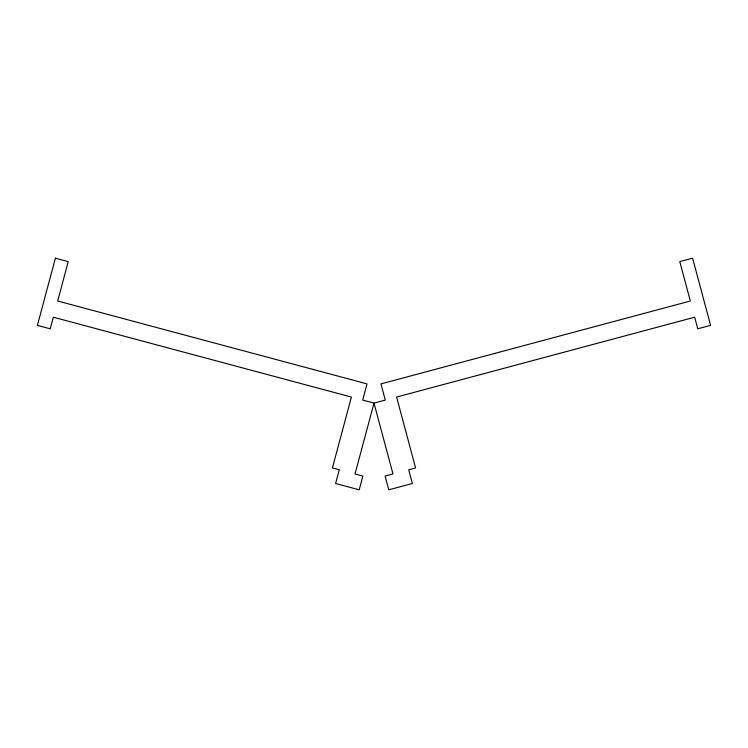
<?xml version="1.0" encoding="UTF-8"?>
<svg xmlns="http://www.w3.org/2000/svg" width="748" height="748" viewBox="0 0 748 748"><rect width="100%" height="100%" fill="white"/><g stroke="black" fill="none" stroke-linecap="round" stroke-linejoin="round"><path stroke-width="1.12" d="M55.399 258.182L37.4 325.361L50.228 328.802L53.332 317.199L351.401 397.066L332.421 467.911L339.283 469.753L335.609 483.498L359.199 489.818L362.883 476.074L355.019 473.97L374 403.116L385.304 400.096L380.966 383.902L690.329 301.014L679.773 261.613L692.601 258.182L710.6 325.361L697.772 328.802L694.668 317.199L396.599 397.066L415.579 467.911L408.717 469.753L412.391 483.498L388.801 489.818L385.117 476.074L392.981 473.97L374 403.116L362.696 400.096L367.034 383.902L57.671 301.014L68.227 261.613L55.399 258.182"/></g></svg>
